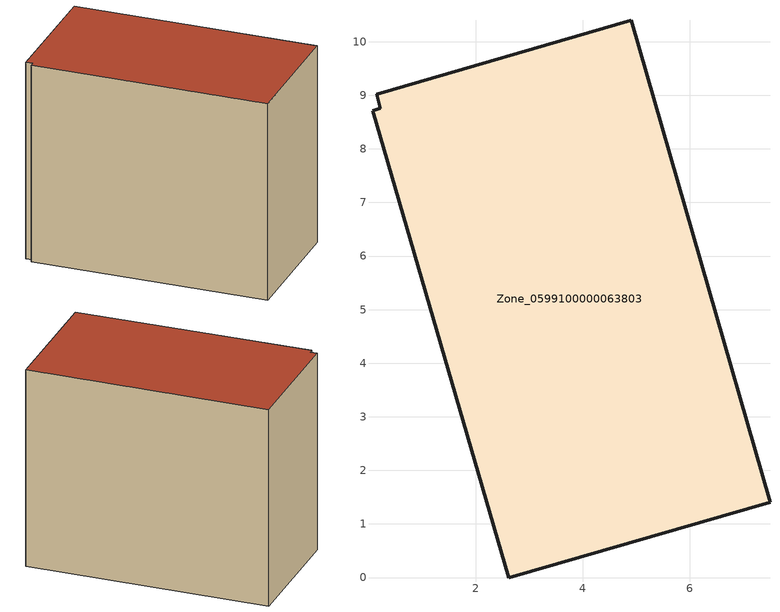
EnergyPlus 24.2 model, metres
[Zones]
Zone_0599100000063803
 floor ground (C_G): 0.15,9.02 4.91,10.4 7.5,1.41 2.62,0 0.08,8.71 0.22,8.76 z0
 wall outside (C_F): 7.5,1.41 4.91,10.4 0.15,9.02 0.22,8.76 0.08,8.71 2.62,0 7.5,1.41 z0:7.85
 roof outside (C_R): 4.91,10.4 0.15,9.02 0.22,8.76 0.08,8.71 2.62,0 7.5,1.41 z7.85
[BUILDING]
Pand.0599100000063803: North Axis=0; Terrain=City; Loads Convergence Tolerance Value=0.04; Temperature Convergence Tolerance Value=0.4; Solar Distribution=FullExterior; Maximum Number of Warmup Days=25; Minimum Number of Warmup Days=1
[Site:Location]
Rotterdam.The.Hague.AP_ZH_NLD Design_Conditions: Latitude=51.96; Longitude=4.45; Time Zone=1; Elevation=-4.5
[SITE:GROUNDTEMPERATURE:BUILDINGSURFACE]
18, 18, 18, 18, 18, 18, 18, 18, 18, 18, 18, 18
[MATERIAL] Thermal Absorptance=0.9; Solar Absorptance=0.7; Visible Absorptance=0.7
Name | Roughness | Thickness | Conductivity | Density | Specific Heat
G.TI.1975-1991 | MediumSmooth | 0.15 | 0.288461 | 540 | 1210
F.TI.1975-1991 | Rough | 0.3 | 0.230769 | 1920 | 840
R.TI.1975-1991 | MediumRough | 0.2 | 0.153846 | 1500 | 1000
[CONSTRUCTION]
C_G: G.TI.1975-1991
C_F: F.TI.1975-1991
C_R: R.TI.1975-1991
[ZONE]
Zone_0599100000063803: Type=1; Multiplier=1; Ceiling Height=Autocalculate; Volume=Autocalculate; Floor Area=autocalculate; Part of Total Floor Area=Yes
[ZONEINFILTRATION:DESIGNFLOWRATE]
Infil_Zone_0599100000063803: Zone or ZoneList or Space or SpaceList=Zone_0599100000063803; Schedule=AlwaysOn; Design Flow Rate Calculation Method=Flow/Area; Flow Rate per Floor Area=0.003; Constant Term Coefficient=1; Temperature Term Coefficient=0; Velocity Term Coefficient=0; Velocity Squared Term Coefficient=0
[HVACTEMPLATE:ZONE:IDEALLOADSAIRSYSTEM]
Zone_0599100000063803: Maximum Heating Supply Air Temperature=50; Minimum Cooling Supply Air Temperature=13; Maximum Heating Supply Air Humidity Ratio=0.0156; Minimum Cooling Supply Air Humidity Ratio=0.0077; Heating Limit=NoLimit; Cooling Limit=NoLimit; Dehumidification Control Type=ConstantSensibleHeatRatio; Cooling Sensible Heat Ratio=0.7; Dehumidification Setpoint=60; Humidification Control Type=None; Humidification Setpoint=30; Outdoor Air Method=None; Outdoor Air Flow Rate per Person=0.00944; Outdoor Air Flow Rate per Zone Floor Area=0; Outdoor Air Flow Rate per Zone=0; Demand Controlled Ventilation Type=None; Outdoor Air Economizer Type=NoEconomizer; Heat Recovery Type=None; Sensible Heat Recovery Effectiveness=0.7; Latent Heat Recovery Effectiveness=0.65
[ZONECONTROL:THERMOSTAT]
ThermostatControl_Zone_0599100000063803: Zone or ZoneList=Zone_0599100000063803; Control Type Schedule=DualSetpointControlType; Control 1=Thermostat_Zone_0599100000063803; Temperature Difference Between Cutout And Setpoint=0
[THERMOSTATSETPOINT:DUALSETPOINT]
Thermostat_Zone_0599100000063803: Heating Setpoint Temperature Schedule=HeatingSetpoint_Zone_0599100000063803; Cooling Setpoint Temperature Schedule=CoolingSetpoint_Zone_0599100000063803
[SCHEDULE:COMPACT]
HeatingSetpoint_Zone_0599100000063803: Through: 12/31, For: AllDays, Until: 24:00, 21
CoolingSetpoint_Zone_0599100000063803: Through: 12/31, For: AllDays, Until: 24:00, 24
DualSetpointControlType: Through: 12/31, For: AllDays, Until: 24:00, 4
AlwaysOn: Through: 12/31, For: AllDays, Until: 24:00, 1
